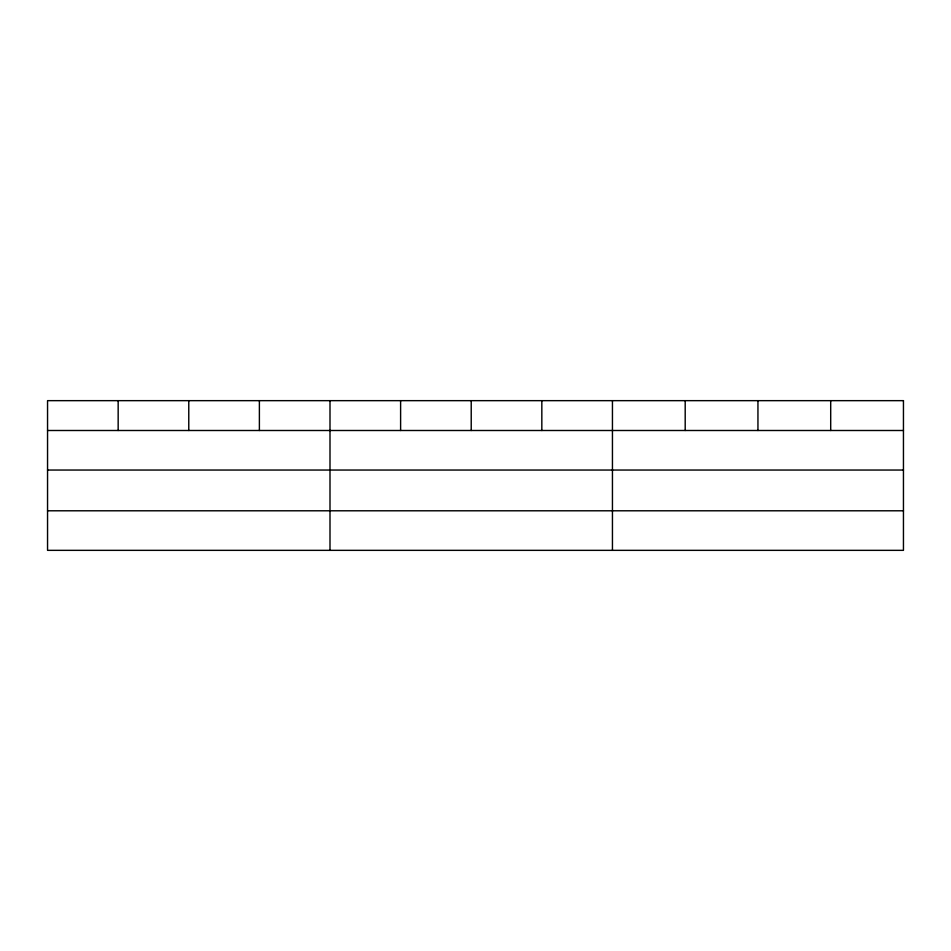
<?xml version="1.0" encoding="UTF-8"?>
<svg xmlns="http://www.w3.org/2000/svg" width="951" height="951" viewBox="0 0 951 951"><rect width="100%" height="100%" fill="white"/><g stroke="black" fill="none" stroke-linecap="round" stroke-linejoin="round"><path stroke-width="1.43" d="M47.55 430.494L903.45 430.494M47.55 470.044L903.45 470.044M47.55 510.794L903.45 510.794M830.698 400.656L830.698 430.494M757.947 400.656L757.947 430.494M685.195 400.656L685.195 430.494M612.444 400.656L612.444 550.344M541.832 400.656L541.832 430.494M471.22 400.656L471.22 430.494M400.609 400.656L400.609 430.494M329.997 400.656L329.997 550.344M259.385 400.656L259.385 430.494M188.774 400.656L188.774 430.494M118.162 400.656L118.162 430.494M903.45 400.656L47.55 400.656L47.55 550.344L903.45 550.344L903.45 400.656"/></g></svg>
